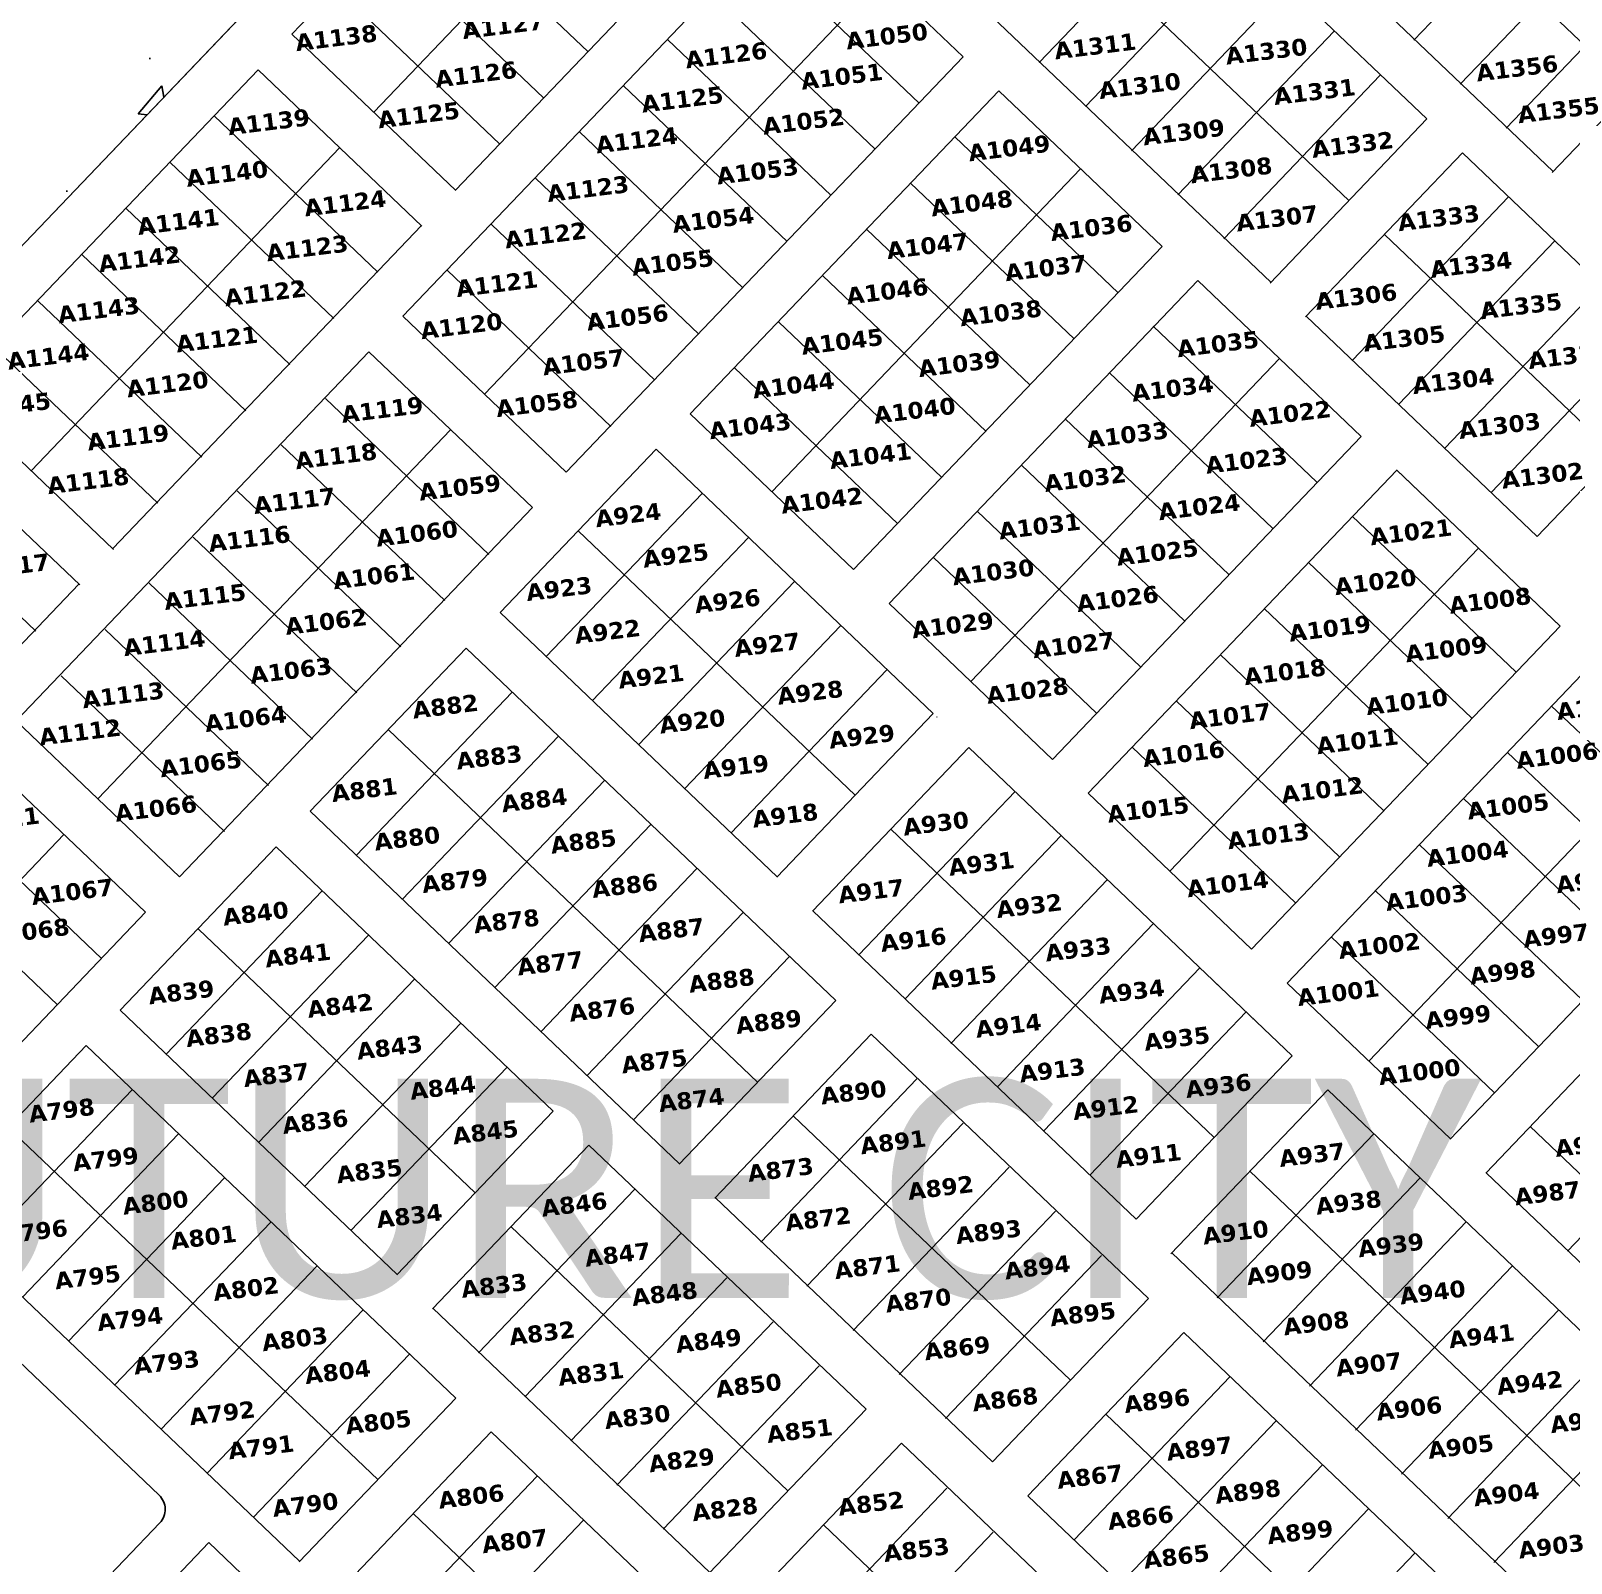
# Model space of a CAD drawing. Header units: millimetres. Extents: x 2359 to 301137, y 976657 to 981112.
# Drawn here: x 298908.3 to 299222, y 979802.4 to 980114.4 of the extents above; entities that cross this region are included whole.
import ezdxf

# ---------------------------------------------------------------- set-up
doc = ezdxf.new("R2010")
doc.units = ezdxf.units.MM
doc.header["$MEASUREMENT"] = 0
doc.layers.add('Annotation - Text_Pen_No__86', color=7, linetype='Continuous', lineweight=20, true_color=0x5555ff)
doc.layers.add('DESIGNNN', color=7, linetype='Continuous')
doc.styles.get("Standard").update_dxf_attribs({"font": 'arial.ttf'})

msp = doc.modelspace()

# ---------------------------------------------------------------- hatches: boundary and pattern name
h = msp.add_hatch()
h.set_pattern_fill('AR-CONC', color=256, scale=10)
h.set_pattern_definition([(50, (-3.133, 0.694), (71.7260183, -6.2752135), [7.5, -82.5]), (355, (-3.13, 0.694), (-13.8751334, 75.2192134), [6, -66]), (100.4514445, (2.844, 0.17), (57.8508847, 68.943999), [6.374019, -70.114211]), (46.1842, (-3.13, 20.69), (106.724133, -16.551928), [11.25, -123.75]), (96.635635, (5.76, 19.31), (93.466195, 97.41186), [9.561034, -105.171376]), (351.184164, (-3.13, 20.69), (93.466195, 97.41186), [9, -99]), (21, (6.867, 15.694), (59.6907052, -40.261889), [7.5, -82.5]), (326, (6.87, 15.694), (24.331533, 72.5150045), [6, -66]), (71.451445, (11.84, 12.34), (84.0222377, 32.2531153), [6.374019, -70.114211]), (37.5, (-3.133, 0.694), (1.2159855, 33.2893854), [0, -65.2, 0, -67, 0, -66.25]), (7.5, (-3.133, 0.694), (26.3069537, 39.4411712), [0, -38.2, 0, -63.7, 0, -25.25]), (327.5, (-25.433, 0.694), (53.3822436, -2.2554872), [0, -25, 0, -78, 0, -103.5]), (317.5, (-35.433, 0.694), (58.318617, 10.0104982), [0, -32.5, 0, -51.8, 0, -73.5])])
h.paths.add_polyline_path([(298596.13349, 979745.90109), (298596.86685, 980018.50989), (298737.49185, 980019.3688), (298855.28085, 980403.8308), (299131.78099, 980306.3323)])

# ---------------------------------------------------------------- linework, layer by layer
for p, q in [((298596.13349, 979745.90109), (299131.78099, 980306.3323)), ((298961.52792, 980113.72884), (299024.40365, 980179.51375)), ((298978.17396, 980097.85716), (299041.03059, 980163.62209)), ((299168.40395, 980165.18452), (299234.26436, 980102.38787)), ((299126.7856, 980159.27035), (299192.64601, 980096.47371)), ((298994.82, 980081.98548), (299057.69573, 980147.77039)), ((299152.51228, 980148.55756), (299218.37269, 980085.76092)), ((299190.00899, 980112.52957), (299221.88697, 980145.88251)), ((298984.09291, 980056.28906), (299064.93314, 980140.86966)), ((298988.51988, 980141.87926), (299021.81196, 980110.1359)), ((299064.93314, 980140.86966), (299098.22521, 980109.1263)), ((299110.89393, 980142.64339), (299176.75434, 980079.84675)), ((299113.72488, 980107.97552), (299145.58127, 980141.30587)), ((299199.40682, 980103.54733), (299231.2848, 980136.90027)), ((298979.54894, 980132.47063), (299012.84102, 980100.72727)), ((299055.96219, 980131.46104), (299089.25427, 980099.71768)), ((299123.12272, 980098.99328), (299154.97911, 980132.32362)), ((299000.73895, 980040.41739), (299081.57917, 980124.99798)), ((299095.00226, 980126.01644), (299160.86267, 980063.2198)), ((299208.80466, 980094.56509), (299240.68264, 980127.91803)), ((298970.578, 980123.06201), (299003.87007, 980091.31865)), ((299046.99125, 980122.05241), (299080.28333, 980090.30906)), ((299132.52055, 980090.01103), (299164.37695, 980123.34138)), ((299218.2025, 980085.58285), (299250.15603, 980119.01483)), ((298961.52792, 980113.72884), (298994.89913, 980081.91003)), ((299038.02031, 980112.64379), (299071.31238, 980080.90043)), ((299141.91839, 980081.02879), (299173.77479, 980114.35914)), ((298891.74277, 980040.71482), (298954.6185, 980106.49973)), ((298954.6185, 980106.49973), (298987.99841, 980074.67263)), ((299017.38498, 980024.54571), (299098.22521, 980109.1263)), ((299029.04937, 980103.23517), (299062.34144, 980071.49181)), ((299151.31623, 980072.04655), (299183.17262, 980105.3769)), ((299042.58689, 980036.44066), (299105.46262, 980102.22557)), ((299105.46262, 980102.22557), (299138.7547, 980070.48222)), ((298945.64756, 980097.09111), (298979.02746, 980065.264)), ((299020.07842, 980093.82654), (299053.3705, 980062.08319)), ((299160.71406, 980063.06431), (299192.64601, 980096.47371)), ((298908.3888, 980024.84314), (298971.26454, 980090.62805)), ((299096.49168, 980092.81695), (299129.78375, 980061.07359)), ((298936.67661, 980087.68248), (298970.05652, 980055.85538)), ((299167.94317, 980056.1549), (299199.88342, 980089.57298)), ((299199.88342, 980089.57298), (299246.92657, 980044.71823)), ((299011.10748, 980084.41792), (299044.39956, 980052.67456)), ((299059.23293, 980020.56899), (299122.08956, 980086.33392)), ((299087.52073, 980083.40833), (299120.81281, 980051.66497)), ((298927.70567, 980078.27386), (298961.08558, 980046.44676)), ((299177.50871, 980047.34812), (299209.29205, 980080.60203)), ((299002.13654, 980075.0093), (299035.42861, 980043.26594)), ((298925.03484, 980008.97146), (298987.91057, 980074.75637)), ((299078.54979, 980073.9997), (299111.84187, 980042.25635)), ((299183.99175, 980072.94602), (299231.0349, 980028.09128)), ((299186.91734, 980038.37717), (299218.70068, 980071.63108)), ((298918.73473, 980068.86524), (298952.11464, 980037.03813)), ((299075.87896, 980004.69731), (299138.7547, 980070.48222)), ((298993.1656, 980065.60067), (299026.45767, 980033.85732)), ((299069.57885, 980064.59108), (299102.87093, 980032.84772)), ((299083.11637, 979997.79658), (299145.9921, 980063.58149)), ((299145.9921, 980063.58149), (299179.28418, 980031.83813)), ((299196.32597, 980029.40622), (299228.07693, 980062.62625)), ((298909.76379, 980059.45661), (298943.14369, 980027.62951)), ((298984.09291, 980056.28906), (299017.38498, 980024.54571)), ((299168.10008, 980056.31907), (299215.14323, 980011.46432)), ((299060.60791, 980055.18246), (299093.89998, 980023.4391)), ((299136.94203, 980054.24832), (299170.2341, 980022.50496)), ((299205.7346, 980020.43527), (299237.51794, 980053.68918)), ((298900.79284, 980050.04799), (298934.17275, 980018.22089)), ((298905.32551, 979973.8772), (298977.18349, 980049.05995)), ((298977.18349, 980049.05995), (299010.47556, 980017.3166)), ((299099.76241, 979981.9249), (299162.61905, 980047.68983)), ((299051.63696, 980045.77383), (299084.92904, 980014.03048)), ((299127.97108, 980044.83969), (299161.26316, 980013.09634)), ((299215.14323, 980011.46432), (299246.92657, 980044.71823)), ((298891.74277, 980040.71482), (298925.20181, 980008.81226)), ((298968.32299, 980039.54603), (299001.61506, 980007.80267)), ((299042.58689, 980036.44066), (299075.87896, 980004.69731)), ((299119.00014, 980035.43107), (299152.29222, 980003.68771)), ((298884.83335, 980033.48571), (298918.30108, 980001.57486)), ((298921.97155, 979958.00552), (298993.82953, 980033.18827)), ((299116.40845, 979966.05322), (299179.28418, 980031.83813)), ((298959.35204, 980030.1374), (298992.64412, 979998.39404)), ((299003.89413, 979995.95764), (299035.67747, 980029.21155)), ((299035.67747, 980029.21155), (299092.12925, 979975.38586)), ((299110.0292, 980026.02245), (299143.32127, 979994.27909)), ((299123.64585, 979959.15249), (299186.52159, 980024.9374)), ((299186.44245, 980025.01285), (299219.73453, 979993.2695)), ((299186.52159, 980024.9374), (299219.81366, 979993.19404)), ((298875.8624, 980024.07708), (298909.33014, 979992.16624)), ((298950.3811, 980020.72878), (298983.67318, 979988.98542)), ((299013.29197, 979986.9754), (299045.0753, 980020.22931)), ((298938.61758, 979942.13384), (299010.47556, 980017.3166)), ((299101.05826, 980016.61382), (299134.35033, 979984.87047)), ((299177.47151, 980015.60423), (299210.76358, 979983.86087)), ((299019.8058, 980012.56553), (299076.23758, 979958.75891)), ((298941.41016, 980011.32016), (298974.70224, 979979.5768)), ((299022.6898, 979977.99316), (299054.47314, 980011.24707)), ((299140.29189, 979943.28081), (299203.10204, 980008.9971)), ((299092.08731, 980007.2052), (299125.37939, 979975.46184)), ((299168.50057, 980006.19561), (299201.79264, 979974.45225)), ((298855.24969, 979935.95744), (298918.12542, 980001.74235)), ((298932.43922, 980001.91153), (298965.73129, 979970.16817)), ((299032.08764, 979969.01092), (299063.87098, 980002.26483)), ((299083.11637, 979997.79658), (299116.40845, 979966.05322)), ((299159.52962, 979996.78698), (299192.8217, 979965.04363)), ((299003.89413, 979995.95764), (299060.34591, 979942.13195)), ((299041.48548, 979960.02868), (299073.26882, 979993.28259)), ((298923.46828, 979992.50291), (298956.76035, 979960.75955)), ((299156.93793, 979927.40913), (299219.81366, 979993.19404)), ((298965.20137, 979955.47462), (298996.98471, 979988.72853)), ((298996.98471, 979988.72853), (299072.25375, 979916.96094)), ((299150.55868, 979987.37836), (299183.85076, 979955.635)), ((299050.88332, 979951.04644), (299082.66665, 979984.30035)), ((299164.17534, 979920.5084), (299227.05107, 979986.29331)), ((298914.49733, 979983.09429), (298947.78941, 979951.35093)), ((298974.59921, 979946.49238), (299006.38255, 979979.74629)), ((299141.58774, 979977.96974), (299174.87982, 979946.22638)), ((299060.28115, 979942.0642), (299092.12925, 979975.38586)), ((299092.83389, 979974.67581), (299092.85299, 979974.69579)), ((299218.00099, 979976.96014), (299251.29307, 979945.21679)), ((298905.32551, 979973.8772), (298938.61758, 979942.13384)), ((298981.16174, 979972.03607), (299056.36208, 979900.33399)), ((298983.99705, 979937.51014), (299015.78038, 979970.76405)), ((299067.51026, 979935.15478), (299099.36665, 979968.48513)), ((299099.36665, 979968.48513), (299165.22707, 979905.68849)), ((299132.6168, 979968.56111), (299165.90887, 979936.81776)), ((299180.80228, 979904.61675), (299243.67801, 979970.40166)), ((298898.41609, 979966.64809), (298931.70816, 979934.90473)), ((299209.03005, 979967.55152), (299242.32213, 979935.80816)), ((298993.39488, 979928.5279), (299025.17822, 979961.78181)), ((299076.99195, 979926.26027), (299108.77528, 979959.51418)), ((299109.46084, 979958.78415), (299109.49903, 979958.82411)), ((299123.64585, 979959.15249), (299156.93793, 979927.40913)), ((298889.44515, 979957.23947), (298922.73722, 979925.49611)), ((299200.05911, 979958.1429), (299233.35118, 979926.39954)), ((298965.20137, 979955.47462), (299040.47041, 979883.70703)), ((299002.79272, 979919.54566), (299034.57606, 979952.79957)), ((299197.42922, 979888.72509), (299260.34315, 979954.54996)), ((298843.20415, 979875.59366), (298915.06213, 979950.77641)), ((299083.47499, 979951.85818), (299149.3354, 979889.06153)), ((299086.40058, 979917.28932), (299118.18392, 979950.54323)), ((299116.68994, 979951.87474), (299116.73643, 979951.92338)), ((298880.4742, 979947.83084), (298913.76628, 979916.08748)), ((298926.50861, 979914.9916), (298958.29195, 979948.24551)), ((298958.29195, 979948.24551), (299014.74373, 979894.41982)), ((299191.08817, 979948.73427), (299224.38024, 979916.99092)), ((299204.65833, 979881.81567), (299267.58055, 979947.64923)), ((299012.19056, 979910.56342), (299043.9739, 979943.81733)), ((299095.70377, 979908.20806), (299127.59255, 979941.57228)), ((298935.90645, 979906.00936), (298967.68979, 979939.26327)), ((299182.11722, 979939.32565), (299215.4093, 979907.58229)), ((298859.85018, 979859.72198), (298931.70816, 979934.90473)), ((299021.5884, 979901.58118), (299053.37173, 979934.83509)), ((299067.58332, 979935.23122), (299133.44373, 979872.43458)), ((299133.31688, 979935.98308), (299133.38247, 979936.0517)), ((298942.51768, 979931.50662), (298998.85206, 979877.79286)), ((299105.21784, 979899.34743), (299137.00118, 979932.60134)), ((299221.28527, 979865.92402), (299284.16101, 979931.70893)), ((298945.30429, 979897.02712), (298977.08762, 979930.28103)), ((299173.14628, 979929.91703), (299206.43836, 979898.17367)), ((299030.98623, 979892.59894), (299062.76957, 979925.85285)), ((298954.70213, 979888.04488), (298986.48546, 979921.29879)), ((299114.62647, 979890.37648), (299146.40981, 979923.63039)), ((299149.94383, 979920.09142), (299150.02851, 979920.18002)), ((299164.17534, 979920.5084), (299197.46741, 979888.76505)), ((298926.50861, 979914.9916), (298982.96039, 979861.16591)), ((299040.38407, 979883.6167), (299072.25375, 979916.96094)), ((298964.09996, 979879.06264), (298995.8833, 979912.31655)), ((299124.0351, 979881.40553), (299155.81844, 979914.65944)), ((299157.17293, 979913.18201), (299157.26592, 979913.27929)), ((299047.61318, 979876.70728), (299079.49116, 979910.06021)), ((299079.49116, 979910.06021), (299135.94294, 979856.23452)), ((298887.81586, 979874.50858), (298919.59919, 979907.76249)), ((298887.81586, 979874.50858), (298919.59919, 979907.76249)), ((298919.59919, 979907.76249), (298994.86823, 979835.9949)), ((299133.44373, 979872.43458), (299165.22707, 979905.68849)), ((298973.4978, 979870.0804), (299005.28114, 979903.33431)), ((299057.01101, 979867.72504), (299088.79435, 979900.97895)), ((298897.21369, 979865.52634), (298928.99703, 979898.78025)), ((299140.52423, 979865.36968), (299172.46447, 979898.78776)), ((299172.46447, 979898.78776), (299254.96762, 979820.12259)), ((298982.89564, 979861.09816), (299014.74373, 979894.41982)), ((299063.59949, 979893.43326), (299120.05127, 979839.60756)), ((298903.72752, 979891.11646), (298978.97656, 979819.36794)), ((298906.61153, 979856.5441), (298938.39487, 979889.79801)), ((299066.40885, 979858.7428), (299098.19219, 979891.99671)), ((299149.92206, 979856.38744), (299181.86231, 979889.80552)), ((299213.67576, 979891.27294), (299246.96784, 979859.52958)), ((298990.12474, 979854.18874), (299021.98114, 979887.51909)), ((299021.98114, 979887.51909), (299078.43292, 979833.6934)), ((298916.00937, 979847.56186), (298947.7927, 979880.81577)), ((299075.80669, 979849.76056), (299107.59003, 979883.01447)), ((299156.57281, 979882.1608), (299231.84185, 979810.39321)), ((299159.3199, 979847.4052), (299191.26015, 979880.82328)), ((299204.70482, 979881.86432), (299237.9969, 979850.12096)), ((298999.52258, 979845.2065), (299031.30592, 979878.46041)), ((298887.81586, 979874.50858), (298963.0849, 979802.74099)), ((299047.70782, 979876.8063), (299104.1596, 979822.98061)), ((299085.20453, 979840.77832), (299116.98786, 979874.03223)), ((298925.4072, 979838.57962), (298957.19054, 979871.83353)), ((299006.08947, 979870.89213), (299062.54125, 979817.06644)), ((299168.71774, 979838.42296), (299200.65799, 979871.84104)), ((299008.92042, 979836.22426), (299040.70376, 979869.47817)), ((299094.60236, 979831.79607), (299126.3857, 979865.04998)), ((299140.68114, 979865.53385), (299223.30402, 979786.75451)), ((298883.79792, 979864.52249), (298934.45977, 979816.21739)), ((298934.80504, 979829.59738), (298966.58838, 979862.85129)), ((299178.11558, 979829.44072), (299210.05582, 979862.8588)), ((299018.31826, 979827.24202), (299050.10159, 979860.49593)), ((299104.1596, 979822.98061), (299135.94294, 979856.23452)), ((298944.20288, 979820.61513), (298975.98622, 979853.86905)), ((298990.1978, 979854.26518), (299046.64958, 979800.43949)), ((299187.51341, 979820.45848), (299219.45366, 979853.87655)), ((299027.71609, 979818.25978), (299059.49943, 979851.51369)), ((299111.39701, 979816.07988), (299143.18035, 979849.33379)), ((299143.18035, 979849.33379), (299216.42063, 979779.50058)), ((298953.60072, 979811.63289), (298985.38405, 979844.8868)), ((299196.91125, 979811.47623), (299228.8515, 979844.89431)), ((299037.11393, 979809.27754), (299068.89727, 979842.53145)), ((299120.79485, 979807.09764), (299152.57818, 979840.35155)), ((298962.99855, 979802.65065), (298994.86823, 979835.9949)), ((299046.51177, 979800.29529), (299078.43292, 979833.6934)), ((299206.30909, 979802.49399), (299238.24934, 979835.91207)), ((299127.28868, 979832.70683), (299193.14909, 979769.91019)), ((299130.19268, 979798.1154), (299161.97602, 979831.36931)), ((298970.22766, 979795.74124), (299002.10564, 979829.09417)), ((299002.10564, 979829.09417), (299067.96605, 979766.29753)), ((299053.74087, 979793.38588), (299085.67033, 979826.79267)), ((299085.67033, 979826.79267), (299177.87363, 979738.87858)), ((299139.59052, 979789.13316), (299171.37386, 979822.38707)), ((298979.6255, 979786.759), (299011.40883, 979820.01291)), ((299063.13871, 979784.40364), (299094.92205, 979817.65755)), ((299111.39701, 979816.07988), (299184.75702, 979746.13251)), ((298986.21397, 979812.46721), (299052.07438, 979749.67057)), ((299148.98836, 979780.15092), (299180.7717, 979813.40483)), ((298908.33533, 979783.08804), (298934.59113, 979810.55866)), ((298989.02333, 979777.77676), (299020.80667, 979811.03067)), ((299069.77866, 979810.16571), (299154.45633, 979729.42717)), ((299072.53655, 979775.4214), (299104.31989, 979808.67531)), ((298912.73923, 979773.2227), (298944.59562, 979806.55305)), ((298944.59562, 979806.55305), (298991.63877, 979761.6983)), ((299158.3862, 979771.16867), (299190.16953, 979804.42258))]:
    msp.add_line(p, q)
msp.add_arc((298931.69948, 979813.32242), 4, 316.2953083, 46.3641527)
at = {"layer": 'DESIGNNN', "color": 1}
msp.add_lwpolyline([(298651.28893, 979803.6085), (298962.70412, 980129.48526)], dxfattribs=at)

# ---------------------------------------------------------------- texts
at = {"layer": 'Annotation - Text_Pen_No__86', "color": 7, "linetype": 'Continuous', "lineweight": 20, "char_height": 3.4335879, "attachment_point": 2, "rotation": 7.0324342}
for s, insert in [('\\A1;{\\fVerdana|b1|i0|c0|p34;A1138}', (298970.33485, 980114.70242)), ('\\A1;{\\fVerdana|b1|i0|c0|p34;A1127}', (299004.31176, 980117.15477)), ('\\A1;{\\fVerdana|b1|i0|c0|p34;A1050}', (299082.46151, 980115.04057)), ('\\A1;{\\fVerdana|b1|i0|c0|p34;A1311}', (299124.88587, 980113.02038)), ('\\A1;{\\fVerdana|b1|i0|c0|p34;A1330}', (299159.75426, 980111.96108)), ('\\A1;{\\fVerdana|b1|i0|c0|p34;A1126}', (299049.74203, 980111.18482)), ('\\A1;{\\fVerdana|b1|i0|c0|p34;A1356}', (299210.81254, 980108.52468)), ('\\A1;{\\fVerdana|b1|i0|c0|p34;A1126}', (298998.78958, 980107.26868)), ('\\A1;{\\fVerdana|b1|i0|c0|p34;A1051}', (299073.29685, 980106.84713)), ('\\A1;{\\fVerdana|b1|i0|c0|p34;A1125}', (299040.81857, 980102.18811)), ('\\A1;{\\fVerdana|b1|i0|c0|p34;A1310}', (299133.96727, 980104.94486)), ('\\A1;{\\fVerdana|b1|i0|c0|p34;A1331}', (299169.56054, 980103.73518)), ('\\A1;{\\fVerdana|b1|i0|c0|p34;A1125}', (298987.13157, 980098.99198)), ('\\A1;{\\fVerdana|b1|i0|c0|p34;A1355}', (299219.25685, 980100.01789)), ('\\A1;{\\fVerdana|b1|i0|c0|p34;A1139}', (298956.5948, 980097.58748)), ('\\A1;{\\fVerdana|b1|i0|c0|p34;A1052}', (299065.49882, 980097.68976)), ('\\A1;{\\fVerdana|b1|i0|c0|p34;A1124}', (299031.51844, 980093.88048)), ('\\A1;{\\fVerdana|b1|i0|c0|p34;A1309}', (299142.9261, 980095.50927)), ('\\A1;{\\fVerdana|b1|i0|c0|p34;A1332}', (299177.30871, 980092.96891)), ('\\A1;{\\fVerdana|b1|i0|c0|p34;A1049}', (299107.38391, 980092.25073)), ('\\A1;{\\fVerdana|b1|i0|c0|p34;A1140}', (298948.0913, 980087.06507)), ('\\A1;{\\fVerdana|b1|i0|c0|p34;A1053}', (299056.12957, 980087.54705)), ('\\A1;{\\fVerdana|b1|i0|c0|p34;A1308}', (299152.61133, 980087.76723)), ('\\A1;{\\fVerdana|b1|i0|c0|p34;A1123}', (299021.60519, 980083.97514)), ('\\A1;{\\fVerdana|b1|i0|c0|p34;A1124}', (298972.13751, 980081.04425)), ('\\A1;{\\fVerdana|b1|i0|c0|p34;A1048}', (299099.76219, 980081.03196)), ('\\A1;{\\fVerdana|b1|i0|c0|p34;A1141}', (298938.17997, 980077.27419)), ('\\A1;{\\fVerdana|b1|i0|c0|p34;A1054}', (299047.10118, 980077.69332)), ('\\A1;{\\fVerdana|b1|i0|c0|p34;A1307}', (299161.93342, 980077.96872)), ('\\A1;{\\fVerdana|b1|i0|c0|p34;A1333}', (299194.84879, 980078.03538)), ('\\A1;{\\fVerdana|b1|i0|c0|p34;A1122}', (299012.97341, 980074.52117)), ('\\A1;{\\fVerdana|b1|i0|c0|p34;A1036}', (299124.10253, 980076.03674)), ('\\A1;{\\fVerdana|b1|i0|c0|p34;A1123}', (298964.41741, 980071.89473)), ('\\A1;{\\fVerdana|b1|i0|c0|p34;A1047}', (299090.74727, 980072.35174)), ('\\A1;{\\fVerdana|b1|i0|c0|p34;A1142}', (298930.25389, 980069.66484)), ('\\A1;{\\fVerdana|b1|i0|c0|p34;A1055}', (299038.84703, 980068.96991)), ('\\A1;{\\fVerdana|b1|i0|c0|p34;A1037}', (299114.84175, 980067.84786)), ('\\A1;{\\fVerdana|b1|i0|c0|p34;A1334}', (299201.45249, 980068.51975)), ('\\A1;{\\fVerdana|b1|i0|c0|p34;A1121}', (299003.05253, 980064.60821)), ('\\A1;{\\fVerdana|b1|i0|c0|p34;A1122}', (298955.89927, 980062.74952)), ('\\A1;{\\fVerdana|b1|i0|c0|p34;A1046}', (299082.55185, 980063.0983)), ('\\A1;{\\fVerdana|b1|i0|c0|p34;A1306}', (299178.05135, 980062.01122)), ('\\A1;{\\fVerdana|b1|i0|c0|p34;A1143}', (298921.97182, 980059.2914)), ('\\A1;{\\fVerdana|b1|i0|c0|p34;A1038}', (299105.66289, 980058.67631)), ('\\A1;{\\fVerdana|b1|i0|c0|p34;A1335}', (299211.59975, 980060.09109)), ('\\A1;{\\fVerdana|b1|i0|c0|p34;A1120}', (298995.83016, 980056.04339)), ('\\A1;{\\fVerdana|b1|i0|c0|p34;A1056}', (299029.64043, 980057.78808)), ('\\A1;{\\fVerdana|b1|i0|c0|p34;A1121}', (298946.02184, 980053.33268)), ('\\A1;{\\fVerdana|b1|i0|c0|p34;A1045}', (299073.37298, 980052.86221)), ('\\A1;{\\fVerdana|b1|i0|c0|p34;A1035}', (299149.88497, 980052.36584)), ('\\A1;{\\fVerdana|b1|i0|c0|p34;A1305}', (299187.82451, 980053.49766)), ('\\A1;{\\fVerdana|b1|i0|c0|p34;A1144}', (298911.68802, 980049.83419)), ('\\A1;{\\fVerdana|b1|i0|c0|p34;A1336}', (299221.39414, 980049.95498)), ('\\A1;{\\fVerdana|b1|i0|c0|p34;A1057}', (299020.672, 980048.66815)), ('\\A1;{\\fVerdana|b1|i0|c0|p34;A1039}', (299097.20819, 980048.3174)), ('\\A1;{\\fVerdana|b1|i0|c0|p34;A1120}', (298935.96318, 980044.18747)), ('\\A1;{\\fVerdana|b1|i0|c0|p34;A1044}', (299063.44767, 980043.96892)), ('\\A1;{\\fVerdana|b1|i0|c0|p34;A1034}', (299140.67063, 980043.32469)), ('\\A1;{\\fVerdana|b1|i0|c0|p34;A1304}', (299197.82421, 980044.84904)), ('\\A1;{\\fVerdana|b1|i0|c0|p34;A1145}', (298903.86142, 980039.83139)), ('\\A1;{\\fVerdana|b1|i0|c0|p34;A1058}', (299011.19304, 980040.16756)), ('\\A1;{\\fVerdana|b1|i0|c0|p34;A1119}', (298979.69119, 980038.99823)), ('\\A1;{\\fVerdana|b1|i0|c0|p34;A1040}', (299088.10866, 980038.82981)), ('\\A1;{\\fVerdana|b1|i0|c0|p34;A1022}', (299164.57815, 980038.18201)), ('\\A1;{\\fVerdana|b1|i0|c0|p34;A1119}', (298927.94585, 980033.35519)), ('\\A1;{\\fVerdana|b1|i0|c0|p34;A1043}', (299054.61191, 980035.66726)), ('\\A1;{\\fVerdana|b1|i0|c0|p34;A1033}', (299131.45622, 980033.86881)), ('\\A1;{\\fVerdana|b1|i0|c0|p34;A1303}', (299207.26449, 980035.72624)), ('\\A1;{\\fVerdana|b1|i0|c0|p34;A1118}', (298970.29353, 980029.55039)), ('\\A1;{\\fVerdana|b1|i0|c0|p34;A1041}', (299079.14102, 980029.60574)), ('\\A1;{\\fVerdana|b1|i0|c0|p34;A1023}', (299155.69585, 980028.6432)), ('\\A1;{\\fVerdana|b1|i0|c0|p34;A1118}', (298919.81129, 980024.48293)), ('\\A1;{\\fVerdana|b1|i0|c0|p34;A1032}', (299122.85577, 980024.93388)), ('\\A1;{\\fVerdana|b1|i0|c0|p34;A1302}', (299215.98324, 980025.59635)), ('\\A1;{\\fVerdana|b1|i0|c0|p34;A1059}', (298995.49862, 980023.15876)), ('\\A1;{\\fVerdana|b1|i0|c0|p34;A1042}', (299069.25023, 980020.51347)), ('\\A1;{\\fVerdana|b1|i0|c0|p34;A1117}', (298961.81828, 980020.4482)), ('\\A1;{\\fVerdana|b1|i0|c0|p34;A1024}', (299146.08169, 980019.17374)), ('\\A1;{\\fVerdana|b1|i0|c0|p34;A924}', (299029.78259, 980017.53998)), ('\\A1;{\\fVerdana|b1|i0|c0|p34;A1031}', (299113.58208, 980015.25018)), ('\\A1;{\\fVerdana|b1|i0|c0|p34;A1116}', (298952.64143, 980012.71865)), ('\\A1;{\\fVerdana|b1|i0|c0|p34;A1060}', (298986.75545, 980013.78612)), ('\\A1;{\\fVerdana|b1|i0|c0|p34;A1021}', (299189.19243, 980014.06333)), ('\\A1;{\\fVerdana|b1|i0|c0|p34;A925}', (299039.45834, 980009.30774)), ('\\A1;{\\fVerdana|b1|i0|c0|p34;A1025}', (299137.55995, 980009.90746)), ('\\A1;{\\fVerdana|b1|i0|c0|p34;A1117}', (298903.59759, 980007.03066)), ('\\A1;{\\fVerdana|b1|i0|c0|p34;A1061}', (298978.01233, 980005.10776)), ('\\A1;{\\fVerdana|b1|i0|c0|p34;A1030}', (299104.1436, 980005.91346)), ('\\A1;{\\fVerdana|b1|i0|c0|p34;A923}', (299015.69999, 980002.51138)), ('\\A1;{\\fVerdana|b1|i0|c0|p34;A1020}', (299181.96333, 980003.91881)), ('\\A1;{\\fVerdana|b1|i0|c0|p34;A1115}', (298943.60366, 980000.89506)), ('\\A1;{\\fVerdana|b1|i0|c0|p34;A926}', (299049.99631, 980000.02256)), ('\\A1;{\\fVerdana|b1|i0|c0|p34;A1026}', (299129.45593, 980000.4742)), ('\\A1;{\\fVerdana|b1|i0|c0|p34;A1008}', (299205.31804, 980000.12202)), ('\\A1;{\\fVerdana|b1|i0|c0|p34;A1062}', (298968.25865, 979995.82072)), ('\\A1;{\\fVerdana|b1|i0|c0|p34;A922}', (299025.56737, 979993.80051)), ('\\A1;{\\fVerdana|b1|i0|c0|p34;A1029}', (299095.86547, 979995.11489)), ('\\A1;{\\fVerdana|b1|i0|c0|p34;A1019}', (299172.67391, 979994.4311)), ('\\A1;{\\fVerdana|b1|i0|c0|p34;A1114}', (298935.31122, 979991.49206)), ('\\A1;{\\fVerdana|b1|i0|c0|p34;A927}', (299058.08023, 979991.12758)), ('\\A1;{\\fVerdana|b1|i0|c0|p34;A1027}', (299120.50496, 979991.07419)), ('\\A1;{\\fVerdana|b1|i0|c0|p34;A1009}', (299196.38403, 979990.23294)), ('\\A1;{\\fVerdana|b1|i0|c0|p34;A1063}', (298961.09091, 979985.86375)), ('\\A1;{\\fVerdana|b1|i0|c0|p34;A921}', (299034.45815, 979984.67281)), ('\\A1;{\\fVerdana|b1|i0|c0|p34;A1018}', (299163.53682, 979985.58241)), ('\\A1;{\\fVerdana|b1|i0|c0|p34;A1113}', (298926.92564, 979980.87878)), ('\\A1;{\\fVerdana|b1|i0|c0|p34;A928}', (299066.85412, 979981.39727)), ('\\A1;{\\fVerdana|b1|i0|c0|p34;A1028}', (299111.10219, 979981.79181)), ('\\A1;{\\fVerdana|b1|i0|c0|p34;A882}', (298992.5488, 979978.57262)), ('\\A1;{\\fVerdana|b1|i0|c0|p34;A1017}', (299152.36042, 979976.62293)), ('\\A1;{\\fVerdana|b1|i0|c0|p34;A1010}', (299188.37585, 979979.48513)), ('\\A1;{\\fVerdana|b1|i0|c0|p34;A1007}', (299227.20759, 979978.49649)), ('\\A1;{\\fVerdana|b1|i0|c0|p34;A1064}', (298951.89605, 979976.03763)), ('\\A1;{\\fVerdana|b1|i0|c0|p34;A920}', (299042.84637, 979975.52055)), ('\\A1;{\\fVerdana|b1|i0|c0|p34;A1112}', (298918.15377, 979973.30641)), ('\\A1;{\\fVerdana|b1|i0|c0|p34;A929}', (299077.36351, 979972.43767)), ('\\A1;{\\fVerdana|b1|i0|c0|p34;A1011}', (299178.30748, 979971.52296)), ('\\A1;{\\fVerdana|b1|i0|c0|p34;A883}', (299001.4653, 979968.19466)), ('\\A1;{\\fVerdana|b1|i0|c0|p34;A1016}', (299142.91156, 979968.91792)), ('\\A1;{\\fVerdana|b1|i0|c0|p34;A1006}', (299218.96327, 979968.54389)), ('\\A1;{\\fVerdana|b1|i0|c0|p34;A1065}', (298942.76508, 979966.82081)), ('\\A1;{\\fVerdana|b1|i0|c0|p34;A919}', (299051.71672, 979966.27191)), ('\\A1;{\\fVerdana|b1|i0|c0|p34;A881}', (298976.05926, 979961.56999)), ('\\A1;{\\fVerdana|b1|i0|c0|p34;A1012}', (299171.14659, 979961.57021)), ('\\A1;{\\fVerdana|b1|i0|c0|p34;A1066}', (298933.60306, 979957.77471)), ('\\A1;{\\fVerdana|b1|i0|c0|p34;A884}', (299010.67572, 979959.48109)), ('\\A1;{\\fVerdana|b1|i0|c0|p34;A1005}', (299209.00848, 979958.21195)), ('\\A1;{\\fVerdana|b1|i0|c0|p34;A1111}', (298901.56715, 979955.40708)), ('\\A1;{\\fVerdana|b1|i0|c0|p34;A918}', (299061.76639, 979956.36415)), ('\\A1;{\\fVerdana|b1|i0|c0|p34;A1015}', (299135.68913, 979957.57742)), ('\\A1;{\\fVerdana|b1|i0|c0|p34;A880}', (298984.77436, 979951.68835)), ('\\A1;{\\fVerdana|b1|i0|c0|p34;A930}', (299092.4556, 979954.73592)), ('\\A1;{\\fVerdana|b1|i0|c0|p34;A1013}', (299160.1644, 979952.17612)), ('\\A1;{\\fVerdana|b1|i0|c0|p34;A885}', (299020.66998, 979951.06124)), ('\\A1;{\\fVerdana|b1|i0|c0|p34;A1004}', (299200.73159, 979948.58098)), ('\\A1;{\\fVerdana|b1|i0|c0|p34;A931}', (299101.74002, 979946.5575)), ('\\A1;{\\fVerdana|b1|i0|c0|p34;A879}', (298994.47841, 979943.04196)), ('\\A1;{\\fVerdana|b1|i0|c0|p34;A1014}', (299151.89026, 979942.38766)), ('\\A1;{\\fVerdana|b1|i0|c0|p34;A996}', (299225.47871, 979943.01286)), ('\\A1;{\\fVerdana|b1|i0|c0|p34;A1067}', (298916.58878, 979940.80998)), ('\\A1;{\\fVerdana|b1|i0|c0|p34;A886}', (299029.1016, 979942.05117)), ('\\A1;{\\fVerdana|b1|i0|c0|p34;A917}', (299079.26195, 979940.94248)), ('\\A1;{\\fVerdana|b1|i0|c0|p34;A1003}', (299192.36509, 979939.60948)), ('\\A1;{\\fVerdana|b1|i0|c0|p34;A840}', (298953.91683, 979936.40682)), ('\\A1;{\\fVerdana|b1|i0|c0|p34;A932}', (299111.45198, 979937.95186)), ('\\A1;{\\fVerdana|b1|i0|c0|p34;A1068}', (298907.66133, 979932.73469)), ('\\A1;{\\fVerdana|b1|i0|c0|p34;A878}', (299004.99667, 979934.83325)), ('\\A1;{\\fVerdana|b1|i0|c0|p34;A887}', (299038.57557, 979933.02357)), ('\\A1;{\\fVerdana|b1|i0|c0|p34;A916}', (299087.87448, 979931.05512)), ('\\A1;{\\fVerdana|b1|i0|c0|p34;A1002}', (299182.77423, 979929.82238)), ('\\A1;{\\fVerdana|b1|i0|c0|p34;A997}', (299218.74335, 979931.90192)), ('\\A1;{\\fVerdana|b1|i0|c0|p34;A841}', (298962.5147, 979927.87946)), ('\\A1;{\\fVerdana|b1|i0|c0|p34;A933}', (299121.40829, 979929.10206)), ('\\A1;{\\fVerdana|b1|i0|c0|p34;A877}', (299013.89228, 979926.25552)), ('\\A1;{\\fVerdana|b1|i0|c0|p34;A998}', (299207.87367, 979924.41907)), ('\\A1;{\\fVerdana|b1|i0|c0|p34;A839}', (298938.75916, 979920.37029)), ('\\A1;{\\fVerdana|b1|i0|c0|p34;A888}', (299048.80244, 979922.74215)), ('\\A1;{\\fVerdana|b1|i0|c0|p34;A915}', (299098.09697, 979923.36664)), ('\\A1;{\\fVerdana|b1|i0|c0|p34;A934}', (299132.32687, 979920.52458)), ('\\A1;{\\fVerdana|b1|i0|c0|p34;A842}', (298971.137, 979917.62716)), ('\\A1;{\\fVerdana|b1|i0|c0|p34;A876}', (299024.45878, 979916.84915)), ('\\A1;{\\fVerdana|b1|i0|c0|p34;A889}', (299058.40189, 979914.3415)), ('\\A1;{\\fVerdana|b1|i0|c0|p34;A999}', (299198.793, 979915.34563)), ('\\A1;{\\fVerdana|b1|i0|c0|p34;A838}', (298946.39532, 979911.67085)), ('\\A1;{\\fVerdana|b1|i0|c0|p34;A914}', (299107.2184, 979913.56646)), ('\\A1;{\\fVerdana|b1|i0|c0|p34;A935}', (299141.54638, 979910.9204)), ('\\A1;{\\fVerdana|b1|i0|c0|p34;A843}', (298981.20032, 979909.10899)), ('\\A1;{\\fVerdana|b1|i0|c0|p34;A875}', (299035.09787, 979906.29859)), ('\\A1;{\\fVerdana|b1|i0|c0|p34;A837}', (298958.11302, 979903.52538)), ('\\A1;{\\fVerdana|b1|i0|c0|p34;A913}', (299116.14365, 979904.45227)), ('\\A1;{\\fVerdana|b1|i0|c0|p34;A1000}', (299190.9367, 979904.13124)), ('\\A1;{\\fVerdana|b1|i0|c0|p34;A844}', (298992.03171, 979900.93979)), ('\\A1;{\\fVerdana|b1|i0|c0|p34;A874}', (299042.66996, 979898.42991)), ('\\A1;{\\fVerdana|b1|i0|c0|p34;A890}', (299075.67488, 979899.9821)), ('\\A1;{\\fVerdana|b1|i0|c0|p34;A936}', (299149.98126, 979901.31619)), ('\\A1;{\\fVerdana|b1|i0|c0|p34;A798}', (298914.41461, 979896.29777)), ('\\A1;{\\fVerdana|b1|i0|c0|p34;A912}', (299127.03057, 979896.80812)), ('\\A1;{\\fVerdana|b1|i0|c0|p34;A836}', (298966.04776, 979893.98548)), ('\\A1;{\\fVerdana|b1|i0|c0|p34;A845}', (299000.71424, 979891.85101)), ('\\A1;{\\fVerdana|b1|i0|c0|p34;A891}', (299083.74538, 979889.83283)), ('\\A1;{\\fVerdana|b1|i0|c0|p34;A988}', (299225.25326, 979889.31582)), ('\\A1;{\\fVerdana|b1|i0|c0|p34;A799}', (298923.36866, 979886.38068)), ('\\A1;{\\fVerdana|b1|i0|c0|p34;A911}', (299135.75336, 979887.07036)), ('\\A1;{\\fVerdana|b1|i0|c0|p34;A937}', (299169.05849, 979887.25984)), ('\\A1;{\\fVerdana|b1|i0|c0|p34;A835}', (298977.07903, 979883.92991)), ('\\A1;{\\fVerdana|b1|i0|c0|p34;A873}', (299060.81939, 979884.22671)), ('\\A1;{\\fVerdana|b1|i0|c0|p34;A892}', (299093.41877, 979880.55376)), ('\\A1;{\\fVerdana|b1|i0|c0|p34;A800}', (298933.50946, 979877.54152)), ('\\A1;{\\fVerdana|b1|i0|c0|p34;A846}', (299018.79882, 979877.1361)), ('\\A1;{\\fVerdana|b1|i0|c0|p34;A938}', (299176.49881, 979877.53313)), ('\\A1;{\\fVerdana|b1|i0|c0|p34;A987}', (299217.00354, 979879.43885)), ('\\A1;{\\fVerdana|b1|i0|c0|p34;A834}', (298985.20966, 979874.80953)), ('\\A1;{\\fVerdana|b1|i0|c0|p34;A872}', (299068.46139, 979874.17438)), ('\\A1;{\\fVerdana|b1|i0|c0|p34;A796}', (298908.9127, 979871.61282)), ('\\A1;{\\fVerdana|b1|i0|c0|p34;A801}', (298943.32659, 979870.42708)), ('\\A1;{\\fVerdana|b1|i0|c0|p34;A893}', (299103.17408, 979871.54883)), ('\\A1;{\\fVerdana|b1|i0|c0|p34;A910}', (299153.49579, 979871.46172)), ('\\A1;{\\fVerdana|b1|i0|c0|p34;A847}', (299027.64132, 979866.94937)), ('\\A1;{\\fVerdana|b1|i0|c0|p34;A939}', (299185.11718, 979868.85965)), ('\\A1;{\\fVerdana|b1|i0|c0|p34;A871}', (299078.49001, 979864.42088)), ('\\A1;{\\fVerdana|b1|i0|c0|p34;A894}', (299113.12769, 979864.34265)), ('\\A1;{\\fVerdana|b1|i0|c0|p34;A795}', (298919.70074, 979862.3425)), ('\\A1;{\\fVerdana|b1|i0|c0|p34;A909}', (299162.4074, 979863.18747)), ('\\A1;{\\fVerdana|b1|i0|c0|p34;A802}', (298951.95702, 979859.97101)), ('\\A1;{\\fVerdana|b1|i0|c0|p34;A833}', (299002.46626, 979860.60863)), ('\\A1;{\\fVerdana|b1|i0|c0|p34;A848}', (299037.21202, 979858.94548)), ('\\A1;{\\fVerdana|b1|i0|c0|p34;A870}', (299088.86943, 979857.61292)), ('\\A1;{\\fVerdana|b1|i0|c0|p34;A940}', (299193.60832, 979859.25928)), ('\\A1;{\\fVerdana|b1|i0|c0|p34;A895}', (299122.36613, 979854.81383)), ('\\A1;{\\fVerdana|b1|i0|c0|p34;A794}', (298928.33118, 979853.82673)), ('\\A1;{\\fVerdana|b1|i0|c0|p34;A908}', (299169.89562, 979852.9617)), ('\\A1;{\\fVerdana|b1|i0|c0|p34;A803}', (298961.882, 979849.73054)), ('\\A1;{\\fVerdana|b1|i0|c0|p34;A832}', (299012.24498, 979850.94161)), ('\\A1;{\\fVerdana|b1|i0|c0|p34;A849}', (299046.1585, 979849.38242)), ('\\A1;{\\fVerdana|b1|i0|c0|p34;A941}', (299203.59264, 979850.3429)), ('\\A1;{\\fVerdana|b1|i0|c0|p34;A869}', (299096.79889, 979847.88874)), ('\\A1;{\\fVerdana|b1|i0|c0|p34;A793}', (298935.77493, 979844.98757)), ('\\A1;{\\fVerdana|b1|i0|c0|p34;A804}', (298970.62029, 979843.04728)), ('\\A1;{\\fVerdana|b1|i0|c0|p34;A831}', (299022.2128, 979842.68815)), ('\\A1;{\\fVerdana|b1|i0|c0|p34;A907}', (299180.6109, 979844.58338)), ('\\A1;{\\fVerdana|b1|i0|c0|p34;A850}', (299054.31917, 979840.27686)), ('\\A1;{\\fVerdana|b1|i0|c0|p34;A942}', (299213.39432, 979840.81817)), ('\\A1;{\\fVerdana|b1|i0|c0|p34;A868}', (299106.56082, 979837.46516)), ('\\A1;{\\fVerdana|b1|i0|c0|p34;A896}', (299137.48135, 979837.14965)), ('\\A1;{\\fVerdana|b1|i0|c0|p34;A906}', (299188.83815, 979835.60963)), ('\\A1;{\\fVerdana|b1|i0|c0|p34;A792}', (298947.10157, 979834.66206)), ('\\A1;{\\fVerdana|b1|i0|c0|p34;A805}', (298978.91402, 979832.81777)), ('\\A1;{\\fVerdana|b1|i0|c0|p34;A830}', (299031.65582, 979833.88165)), ('\\A1;{\\fVerdana|b1|i0|c0|p34;A943}', (299224.25974, 979833.05982)), ('\\A1;{\\fVerdana|b1|i0|c0|p34;A851}', (299064.7065, 979831.05099)), ('\\A1;{\\fVerdana|b1|i0|c0|p34;A791}', (298955.02755, 979827.71881)), ('\\A1;{\\fVerdana|b1|i0|c0|p34;A897}', (299146.11291, 979827.43111)), ('\\A1;{\\fVerdana|b1|i0|c0|p34;A905}', (299199.35591, 979827.81775)), ('\\A1;{\\fVerdana|b1|i0|c0|p34;A829}', (299040.67922, 979825.07515)), ('\\A1;{\\fVerdana|b1|i0|c0|p34;A867}', (299123.82652, 979821.71293)), ('\\A1;{\\fVerdana|b1|i0|c0|p34;A806}', (298997.82725, 979817.65871)), ('\\A1;{\\fVerdana|b1|i0|c0|p34;A898}', (299155.98662, 979818.6525)), ('\\A1;{\\fVerdana|b1|i0|c0|p34;A904}', (299208.64746, 979818.15469)), ('\\A1;{\\fVerdana|b1|i0|c0|p34;A790}', (298964.03927, 979816.00208)), ('\\A1;{\\fVerdana|b1|i0|c0|p34;A828}', (299049.49269, 979815.11543)), ('\\A1;{\\fVerdana|b1|i0|c0|p34;A852}', (299079.24331, 979816.23681)), ('\\A1;{\\fVerdana|b1|i0|c0|p34;A866}', (299134.14693, 979813.34058)), ('\\A1;{\\fVerdana|b1|i0|c0|p34;A807}', (299006.6963, 979808.59831)), ('\\A1;{\\fVerdana|b1|i0|c0|p34;A899}', (299166.63571, 979810.42259)), ('\\A1;{\\fVerdana|b1|i0|c0|p34;A903}', (299217.78422, 979807.5059)), ('\\A1;{\\fVerdana|b1|i0|c0|p34;A853}', (299088.49983, 979806.81315)), ('\\A1;{\\fVerdana|b1|i0|c0|p34;A865}', (299141.44779, 979805.43761))]:
    msp.add_mtext(s, dxfattribs=dict(at, insert=insert))
at = {"layer": 'Annotation - Text_Pen_No__86', "color": 7, "linetype": 'Continuous', "lineweight": 20, "insert": (299174.40779, 979920.23918), "char_height": 3.4335879, "width": 6.7676447, "attachment_point": 2, "rotation": 7.0324342}
msp.add_mtext('\\A1;{\\fVerdana|b1|i0|c0|p34;A1001}', dxfattribs=at)
at = {"layer": 'DESIGNNN', "color": 2, "insert": (298713.80132, 979901.00274), "char_height": 44.610179, "attachment_point": 1}
msp.add_mtext_dynamic_manual_height_columns('\\pxqc;{\\fCalibri|b0|i0|c0|p34;FUTURE CITY}', width=615.0185286, gutter_width=4461.0179, heights=[0], dxfattribs=at)

doc.saveas('drawing.dxf')
